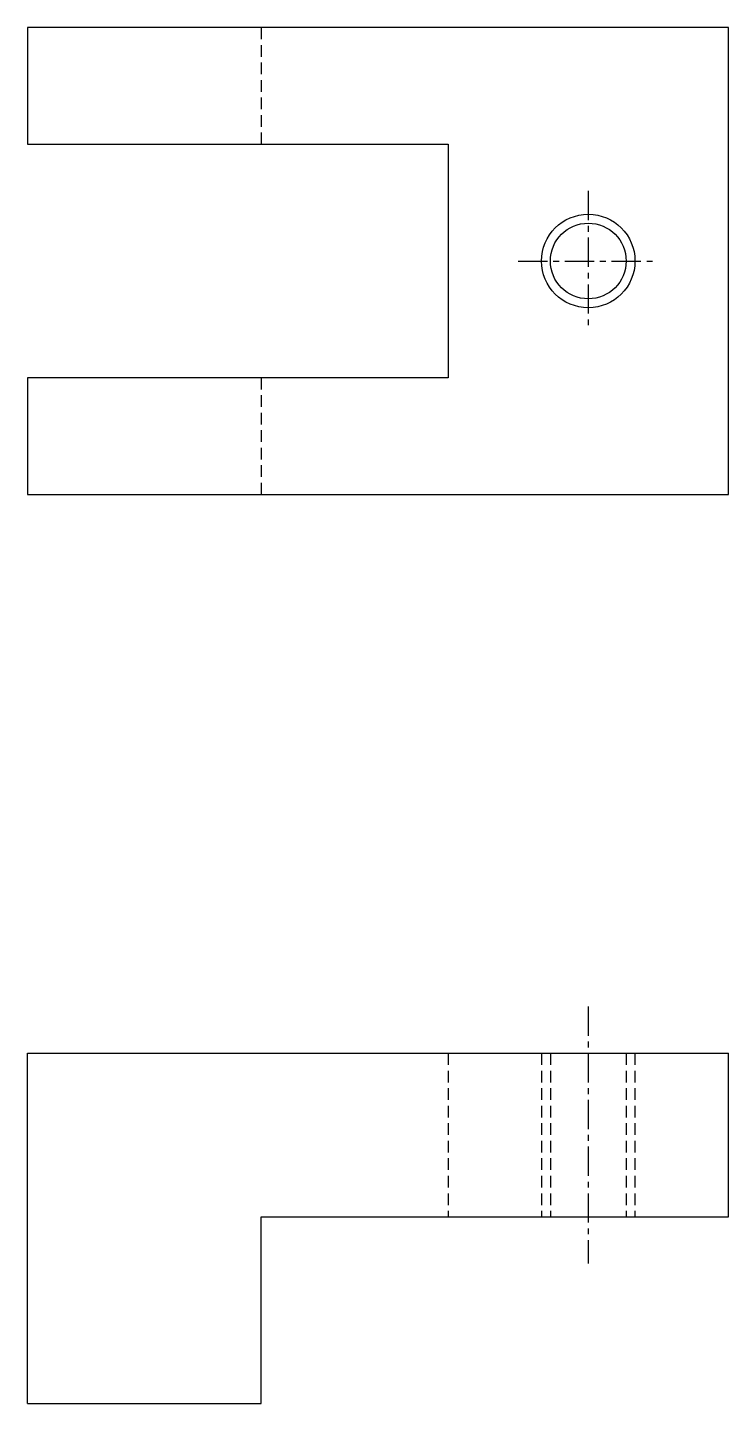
# Model space of a CAD drawing. Extents: x 10 to 112, y 10 to 110.
# Drawn here: x 82.2 to 112.2, y 50.8 to 109.7 of the extents above; entities outside this region: 2.
import ezdxf

# ---------------------------------------------------------------- set-up
doc = ezdxf.new("R2010")
doc.units = 0
doc.linetypes.add('CENTER', pattern=[2, 1.25, -0.25, 0.25, -0.25])
doc.linetypes.add('DASHED', pattern=[0.75, 0.5, -0.25])
doc.layers.get('0').update_dxf_attribs({"linetype": 'CONTINUOUS'})
doc.layers.add('CENTER', color=1, linetype='CENTER')

msp = doc.modelspace()

# ---------------------------------------------------------------- linework, layer by layer
at = {"color": 7, "linetype": 'CONTINUOUS'}
for p, q in [((112.151, 109.737), (82.151, 109.737)), ((82.151, 109.737), (82.151, 104.737)), ((112.151, 89.737), (112.151, 109.737)), ((82.151, 104.737), (100.151, 104.737)), ((100.151, 104.737), (100.151, 94.737)), ((100.151, 94.737), (82.151, 94.737)), ((82.151, 94.737), (82.151, 89.737)), ((82.151, 89.737), (112.151, 89.737)), ((82.151, 65.805), (112.151, 65.805)), ((82.151, 50.805), (82.151, 65.805)), ((112.151, 58.805), (112.151, 65.805)), ((92.151, 50.805), (92.151, 58.805)), ((92.151, 58.805), (112.151, 58.805)), ((82.151, 50.805), (92.151, 50.805))]:
    msp.add_line(p, q, dxfattribs=at)
at = {"color": 3, "linetype": 'DASHED'}
for p, q in [((92.151, 109.737), (92.151, 104.737)), ((92.151, 94.737), (92.151, 89.737)), ((100.151, 65.805), (100.151, 58.805)), ((104.151, 65.805), (104.151, 58.805)), ((104.53, 65.805), (104.53, 58.805)), ((107.772, 65.805), (107.772, 58.805)), ((108.151, 65.805), (108.151, 58.805))]:
    msp.add_line(p, q, dxfattribs=at)
at = {"color": 3, "linetype": 'CONTINUOUS'}
msp.add_circle((106.151, 99.737), 2, dxfattribs=at)
at = {"color": 7, "linetype": 'CONTINUOUS'}
msp.add_circle((106.151, 99.737), 1.621, dxfattribs=at)
at = {"layer": 'CENTER', "color": 1, "linetype": 'CENTER'}
for p, q in [((106.151, 102.737), (106.151, 96.737)), ((103.151, 99.737), (109.151, 99.737)), ((106.151, 67.805), (106.151, 56.805))]:
    msp.add_line(p, q, dxfattribs=at)

# ---------------------------------------------------------------- texts
at = {"color": 7, "linetype": 'CONTINUOUS'}
for s, p in [('KJWCL 10 - M4', (10, 20)), ('KJWCL10', (10, 10))]:
    msp.add_text(s, height=2, dxfattribs=at).set_placement(p)

doc.saveas('drawing.dxf')
